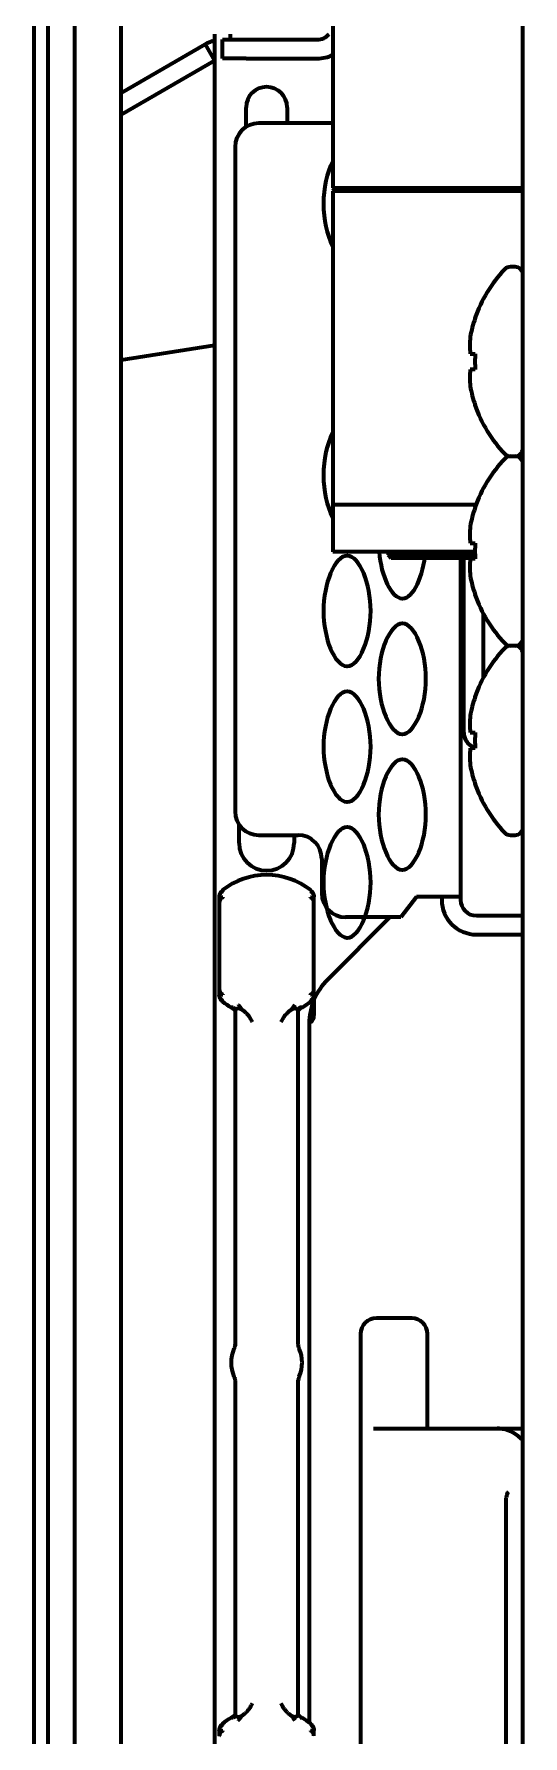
# Model space of a CAD drawing. Header units: inches. Extents: x 904 to 7172, y 213 to 5528.
# Drawn here: x 5380 to 5411, y 2195.6 to 2303.5 of the extents above; entities that cross this region are included whole.
import ezdxf

# ---------------------------------------------------------------- set-up
doc = ezdxf.new("R2010")
doc.units = ezdxf.units.IN

msp = doc.modelspace()

# ---------------------------------------------------------------- linework, layer by layer
at = {"linetype": 'Continuous', "lineweight": 70}
for p, q in [((5380.04, 3702.12), (5380.04, 2036.92)), ((5411.04, 2062.72), (5411.04, 3700.72)), ((5380.93, 3593.07), (5380.93, 2187.57)), ((5382.61, 3593.07), (5382.61, 2187.57)), ((5385.57, 2187.57), (5385.57, 3593.07)), ((5398.99, 2357.52), (5398.99, 2293.72)), ((5391.49, 2303.47), (5391.49, 2133.12)), ((5392.49, 2303.47), (5392.49, 2303.12)), ((5385.57, 2299.75), (5390.89, 2302.83)), ((5390.89, 2302.83), (5391.49, 2301.79)), ((5391.99, 2303.12), (5393.49, 2303.12)), ((5391.99, 2301.92), (5391.99, 2303.12)), ((5393.49, 2303.12), (5397.99, 2303.12)), ((5385.57, 2298.37), (5391.49, 2301.79)), ((5393.49, 2301.92), (5391.99, 2301.92)), ((5393.49, 2301.92), (5397.99, 2301.92)), ((5393.49, 2297.59), (5393.49, 2298.82)), ((5396.09, 2298.82), (5396.09, 2297.82)), ((5398.99, 2297.82), (5394.29, 2297.82)), ((5392.79, 2296.32), (5392.79, 2254.22)), ((5398.99, 2293.72), (5399.09, 2293.62)), ((5398.99, 2293.72), (5406.49, 2293.72)), ((5399.09, 2293.62), (5398.99, 2293.52)), ((5406.49, 2293.52), (5398.99, 2293.52)), ((5398.99, 2293.52), (5398.99, 2273.67)), ((5406.49, 2293.72), (5411.04, 2293.72)), ((5411.04, 2293.52), (5406.49, 2293.52)), ((5410.54, 2288.72), (5410.25, 2288.72)), ((5408.02, 2285.47), (5408, 2285.47)), ((5391.49, 2283.74), (5385.57, 2282.8)), ((5407.7, 2283.22), (5408.02, 2283.22)), ((5408.02, 2282.22), (5407.7, 2282.22)), ((5408, 2279.97), (5408.02, 2279.97)), ((5410.25, 2276.72), (5410.54, 2276.72)), ((5398.99, 2273.67), (5406.49, 2273.67)), ((5398.99, 2273.67), (5398.99, 2270.67)), ((5406.49, 2273.67), (5408.08, 2273.67)), ((5408.02, 2273.47), (5408, 2273.47)), ((5407.7, 2271.22), (5408.02, 2271.22)), ((5406.49, 2270.67), (5398.99, 2270.67)), ((5402.49, 2270.67), (5402.49, 2270.47)), ((5402.49, 2270.47), (5402.69, 2270.27)), ((5406.49, 2270.47), (5402.49, 2270.47)), ((5406.49, 2270.27), (5402.69, 2270.27)), ((5408, 2270.67), (5406.49, 2270.67)), ((5408.01, 2270.47), (5406.49, 2270.47)), ((5408.02, 2270.27), (5406.49, 2270.27)), ((5407.09, 2270.27), (5407.09, 2248.82)), ((5407.29, 2259.22), (5407.29, 2270.27)), ((5408.02, 2270.22), (5407.7, 2270.22)), ((5408, 2267.97), (5408.02, 2267.97)), ((5408.54, 2262.71), (5408.54, 2266.73)), ((5410.54, 2264.72), (5410.25, 2264.72)), ((5408.02, 2261.47), (5408, 2261.47)), ((5407.7, 2259.22), (5408.02, 2259.22)), ((5408.02, 2258.22), (5407.7, 2258.22)), ((5408, 2255.97), (5408.02, 2255.97)), ((5393.04, 2252.22), (5393.04, 2253.39)), ((5394.29, 2252.72), (5396.79, 2252.72)), ((5396.54, 2252.72), (5396.54, 2252.22)), ((5410.25, 2252.72), (5410.54, 2252.72)), ((5398.29, 2251.22), (5398.29, 2249.02)), ((5392, 2249.22), (5392.04, 2249.17)), ((5397.55, 2249.17), (5397.59, 2249.22)), ((5391.79, 2248.45), (5391.79, 2242.95)), ((5397.79, 2242.95), (5397.79, 2248.45)), ((5404.29, 2248.82), (5403.29, 2247.52)), ((5404.89, 2248.82), (5404.29, 2248.82)), ((5407.09, 2248.82), (5404.89, 2248.82)), ((5405.89, 2248.82), (5405.89, 2248.62)), ((5407.09, 2248.82), (5407.09, 2248.62)), ((5402.61, 2247.52), (5398.67, 2243.58)), ((5403.29, 2247.52), (5399.79, 2247.52)), ((5408.09, 2247.62), (5411.04, 2247.62)), ((5408.09, 2246.42), (5411.04, 2246.42)), ((5392.04, 2242.23), (5392, 2242.17)), ((5397.59, 2242.17), (5397.55, 2242.23)), ((5397.79, 2242.27), (5397.79, 2241.29)), ((5392.79, 2241.62), (5392.79, 2220.37)), ((5396.79, 2220.55), (5396.79, 2241.62)), ((5397.59, 2240.87), (5397.49, 2240.8)), ((5397.49, 2240.75), (5397.49, 2196.5)), ((5402.18, 2222.12), (5401.75, 2222.12)), ((5403.99, 2222.12), (5402.18, 2222.12)), ((5396.87, 2220.17), (5396.87, 2220.17)), ((5400.75, 2221.12), (5400.75, 2122.22)), ((5404.99, 2215.12), (5404.99, 2221.12)), ((5392.72, 2218.42), (5392.72, 2218.43)), ((5392.79, 2218.05), (5392.79, 2196.98)), ((5396.79, 2196.98), (5396.79, 2218.22)), ((5401.57, 2215.12), (5402.72, 2215.12)), ((5402.72, 2215.12), (5409.41, 2215.12)), ((5409.41, 2215.12), (5411.04, 2215.12)), ((5409.97, 2192.62), (5409.97, 2210.55)), ((5392, 2196.42), (5392.04, 2196.37)), ((5392.68, 2196.79), (5392.54, 2196.79)), ((5397.04, 2196.79), (5396.91, 2196.79)), ((5396.95, 2196.86), (5396.96, 2196.84)), ((5397.04, 2196.79), (5397.04, 2196.79)), ((5397.55, 2196.37), (5397.59, 2196.42)), ((5397.79, 2196.09), (5397.79, 2196))]:
    msp.add_line(p, q, dxfattribs=at)
for centre, radius, start, end in [((5397.99, 2304.12), 1, 270, 319.455), ((5397.99, 2304.12), 2.2, 270, 297.0366), ((5394.79, 2298.82), 1.3, 0, 180), ((5394.29, 2296.32), 1.5, 90, 180), ((5415.99, 2282.72), 8.45, 136.2253, 161.0075), ((5410.25, 2288.22), 0.5, 90, 136.2253), ((5410.54, 2288.22), 0.5, 0, 90), ((5415.99, 2282.72), 8.44, 160.9729, 169.3378), ((5415.99, 2282.72), 7.99, 176.4122, 183.5878), ((5415.99, 2282.72), 8.44, 190.6622, 199.0271), ((5415.99, 2282.72), 8.45, 198.9925, 223.7747), ((5415.99, 2270.72), 8.45, 136.2253, 161.0075), ((5410.25, 2277.22), 0.5, 223.7747, 270), ((5410.25, 2276.22), 0.5, 90, 136.2253), ((5410.54, 2277.22), 0.5, 270, 0), ((5410.54, 2276.22), 0.5, 0, 90), ((5415.99, 2270.72), 8.44, 160.9729, 169.3378), ((5415.99, 2270.72), 7.99, 176.4122, 183.5878), ((5415.99, 2270.72), 8.44, 190.6622, 199.0271), ((5415.99, 2270.72), 8.45, 198.9925, 223.7747), ((5415.99, 2258.72), 8.45, 136.2253, 161.0075), ((5410.25, 2265.22), 0.5, 223.7747, 270), ((5410.25, 2264.22), 0.5, 90, 136.2253), ((5410.54, 2265.22), 0.5, 270, 0), ((5410.54, 2264.22), 0.5, 0, 90), ((5415.99, 2258.72), 8.44, 160.9729, 169.3378), ((5408.29, 2259.22), 1, 180, 234.3147), ((5415.99, 2258.72), 7.99, 176.4122, 183.5878), ((5406.54, 2256.79), 2, 45.918, 54.3147), ((5415.99, 2258.72), 8.44, 190.6622, 199.0271), ((5415.99, 2258.72), 8.45, 198.9925, 223.7747), ((5394.29, 2254.22), 1.5, 180, 270), ((5396.79, 2251.22), 1.5, 0, 90), ((5410.25, 2253.22), 0.5, 223.7747, 270), ((5410.54, 2253.22), 0.5, 270, 0), ((5394.79, 2252.22), 1.75, 180, 0), ((5394.79, 2245.7), 4.5, 51.5767, 128.4324), ((5399.79, 2249.02), 1.5, 180, 270), ((5408.09, 2248.62), 2.2, 180, 270), ((5408.09, 2248.62), 1, 180, 270), ((5401.49, 2240.75), 4, 135, 180), ((5394.79, 2245.7), 4.5, 231.5776, 240.0016), ((5394.79, 2245.7), 4.5, 299.9984, 308.4327), ((5397.26, 2241.29), 0.53, 308.4745, 0), ((5401.75, 2221.12), 1, 90, 180), ((5403.99, 2221.12), 1, 0, 90), ((5394.79, 2219.3), 2.25, 157.2326, 202.7674), ((5394.79, 2219.3), 2.25, 337.2326, 22.7674), ((5394.79, 2192.9), 4.5, 119.9984, 128.4325), ((5394.79, 2192.9), 4.5, 51.5776, 60.0016)]:
    msp.add_arc(centre, radius, start, end, dxfattribs=at)
for centre, major_axis, ratio, start_param, end_param in [((5415.99, 2283.75), (-8.32, 0), 0.707107, 6.192956, 6.373415), ((5415.99, 2281.69), (8.32, 0), 0.707107, 3.051363, 3.231822), ((5415.99, 2271.75), (-8.32, 0), 0.707107, 6.192956, 6.373415), ((5415.99, 2269.69), (8.32, 0), 0.707107, 3.051363, 3.231822), ((5415.99, 2259.75), (-8.32, 0), 0.707107, 6.192956, 6.373415), ((5415.99, 2257.69), (8.32, 0), 0.707107, 3.051363, 3.231822), ((5392.31, 2248.83), (-0.312, 0.391), 0.210529, 6.282796, 6.783545), ((5397.78, 2240.51), (1.34, 0.63), 0.999709, 1.65492, 1.870024), ((5397.28, 2242.56), (0.312, -0.391), 0.212305, 6.28287, 6.78362), ((5409.43, 2210.12), (0, 5), 0.615661, 5.73191, 6.175284), ((5392.31, 2196.03), (-0.312, 0.391), 0.212309, 6.282867, 6.783617)]:
    msp.add_ellipse(centre, major_axis=major_axis, ratio=ratio, start_param=start_param, end_param=end_param, dxfattribs=at)
for points, knots in [([(5390.89, 2302.83), (5390.93, 2302.85), (5390.99, 2302.88), (5391.1, 2302.93), (5391.21, 2302.98), (5391.31, 2303.02), (5391.41, 2303.04), (5391.47, 2303.06), (5391.49, 2303.06)], [0, 0, 0, 0, 0.177911, 0.355822, 0.533734, 0.711645, 0.889556, 1, 1, 1, 1]), ([(5398.97, 2295.38), (5398.62, 2294.71), (5398.16, 2292.72), (5398.62, 2290.74), (5398.97, 2290.06)], [0, 0, 0, 0, 0.500599, 1, 1, 1, 1]), ([(5398.97, 2278.18), (5398.62, 2277.51), (5398.16, 2275.52), (5398.62, 2273.54), (5398.97, 2272.86)], [0, 0, 0, 0, 0.500599, 1, 1, 1, 1]), ([(5399.91, 2270.42), (5399.9, 2270.42), (5399.9, 2270.42), (5399.11, 2270.42), (5397.68, 2266.93), (5399.1, 2263.45), (5399.88, 2263.42)], [0, 0, 0, 0, 0.003346, 0.003346, 0.503348, 1, 1, 1, 1]), ([(5399.88, 2263.42), (5399.88, 2263.42), (5399.89, 2263.42), (5400.68, 2263.42), (5402.1, 2266.91), (5400.69, 2270.4), (5399.91, 2270.42)], [0, 0, 0, 0, 0.003346, 0.003346, 0.503348, 1, 1, 1, 1]), ([(5403.38, 2267.72), (5403.38, 2267.72), (5403.39, 2267.72), (5404.1, 2267.72), (5404.74, 2269.12), (5404.87, 2270.67)], [0, 0, 0, 0, 0.007433, 0.007433, 1, 1, 1, 1]), ([(5403.41, 2266.12), (5403.4, 2266.12), (5403.4, 2266.12), (5402.61, 2266.12), (5401.18, 2262.63), (5402.6, 2259.15), (5403.38, 2259.12)], [0, 0, 0, 0, 0.003346, 0.003346, 0.503348, 1, 1, 1, 1]), ([(5403.38, 2259.12), (5403.38, 2259.12), (5403.39, 2259.12), (5404.18, 2259.12), (5405.6, 2262.61), (5404.19, 2266.1), (5403.41, 2266.12)], [0, 0, 0, 0, 0.003346, 0.003346, 0.503348, 1, 1, 1, 1]), ([(5399.91, 2261.82), (5399.9, 2261.82), (5399.9, 2261.82), (5399.11, 2261.82), (5397.68, 2258.33), (5399.1, 2254.85), (5399.88, 2254.82)], [0, 0, 0, 0, 0.003346, 0.003346, 0.503348, 1, 1, 1, 1]), ([(5399.88, 2254.82), (5399.88, 2254.82), (5399.89, 2254.82), (5400.68, 2254.82), (5402.1, 2258.31), (5400.69, 2261.8), (5399.91, 2261.82)], [0, 0, 0, 0, 0.003346, 0.003346, 0.503348, 1, 1, 1, 1]), ([(5403.41, 2257.52), (5403.4, 2257.52), (5403.4, 2257.52), (5402.61, 2257.52), (5401.18, 2254.03), (5402.6, 2250.55), (5403.38, 2250.52)], [0, 0, 0, 0, 0.003346, 0.003346, 0.503348, 1, 1, 1, 1]), ([(5403.38, 2250.52), (5403.38, 2250.52), (5403.39, 2250.52), (5404.18, 2250.52), (5405.6, 2254.01), (5404.19, 2257.5), (5403.41, 2257.52)], [0, 0, 0, 0, 0.003346, 0.003346, 0.503348, 1, 1, 1, 1]), ([(5399.91, 2253.22), (5399.9, 2253.22), (5399.9, 2253.22), (5399.11, 2253.22), (5397.68, 2249.73), (5399.1, 2246.25), (5399.88, 2246.22)], [0, 0, 0, 0, 0.003346, 0.003346, 0.503348, 1, 1, 1, 1]), ([(5399.88, 2246.22), (5399.88, 2246.22), (5399.89, 2246.22), (5400.68, 2246.22), (5402.1, 2249.71), (5400.69, 2253.2), (5399.91, 2253.22)], [0, 0, 0, 0, 0.003346, 0.003346, 0.503348, 1, 1, 1, 1]), ([(5392, 2249.22), (5391.99, 2249.22), (5391.99, 2249.21), (5391.98, 2249.21), (5391.97, 2249.2), (5391.96, 2249.19), (5391.95, 2249.18), (5391.94, 2249.17), (5391.93, 2249.16), (5391.92, 2249.15), (5391.91, 2249.14), (5391.91, 2249.13), (5391.9, 2249.12), (5391.89, 2249.11), (5391.88, 2249.1), (5391.87, 2249.09), (5391.87, 2249.07), (5391.86, 2249.06), (5391.85, 2249.05), (5391.85, 2249.04), (5391.84, 2249.03), (5391.84, 2249.02), (5391.84, 2249.01), (5391.83, 2249), (5391.83, 2248.99), (5391.82, 2248.97), (5391.82, 2248.96), (5391.81, 2248.95), (5391.81, 2248.93), (5391.8, 2248.91), (5391.8, 2248.89), (5391.8, 2248.87), (5391.8, 2248.85), (5391.79, 2248.83), (5391.79, 2248.81), (5391.79, 2248.8)], [0, 0, 0, 0, 0.025171, 0.050666, 0.076486, 0.102633, 0.129109, 0.155914, 0.18305, 0.210518, 0.238318, 0.266453, 0.294923, 0.323728, 0.352869, 0.382347, 0.412161, 0.442313, 0.472802, 0.503628, 0.520185, 0.539093, 0.560356, 0.583976, 0.609957, 0.638303, 0.669015, 0.702096, 0.737547, 0.77537, 0.815564, 0.858128, 0.903059, 0.950352, 1, 1, 1, 1]), ([(5397.79, 2248.8), (5397.79, 2248.81), (5397.79, 2248.82), (5397.79, 2248.83), (5397.79, 2248.84), (5397.79, 2248.85), (5397.79, 2248.86), (5397.79, 2248.87), (5397.79, 2248.88), (5397.79, 2248.89), (5397.79, 2248.89), (5397.78, 2248.9), (5397.78, 2248.91), (5397.78, 2248.92), (5397.78, 2248.93), (5397.78, 2248.94), (5397.78, 2248.94), (5397.77, 2248.95), (5397.77, 2248.96), (5397.77, 2248.96), (5397.77, 2248.97), (5397.77, 2248.98), (5397.76, 2248.98), (5397.76, 2248.99), (5397.76, 2248.99), (5397.76, 2249), (5397.76, 2249), (5397.75, 2249.01), (5397.75, 2249.01), (5397.75, 2249.02), (5397.75, 2249.02), (5397.75, 2249.02), (5397.74, 2249.03), (5397.74, 2249.03), (5397.74, 2249.04), (5397.73, 2249.06), (5397.72, 2249.08), (5397.7, 2249.1), (5397.69, 2249.12), (5397.67, 2249.14), (5397.66, 2249.16), (5397.64, 2249.18), (5397.63, 2249.19), (5397.61, 2249.21), (5397.6, 2249.22), (5397.59, 2249.22)], [0, 0, 0, 0, 0.022869, 0.045252, 0.067147, 0.088554, 0.109471, 0.1299, 0.149838, 0.169286, 0.188244, 0.206711, 0.224687, 0.242172, 0.259166, 0.275669, 0.291681, 0.307203, 0.322233, 0.336773, 0.350822, 0.364382, 0.377451, 0.39003, 0.40212, 0.413721, 0.424833, 0.435457, 0.445592, 0.455239, 0.464399, 0.473071, 0.481256, 0.488955, 0.496167, 0.551431, 0.605603, 0.658683, 0.710673, 0.761578, 0.8114, 0.860146, 0.907823, 0.954438, 1, 1, 1, 1]), ([(5391.79, 2248.8), (5391.79, 2248.81), (5391.79, 2248.81), (5391.79, 2248.82), (5391.8, 2248.83), (5391.8, 2248.84), (5391.8, 2248.85), (5391.8, 2248.86), (5391.8, 2248.87), (5391.8, 2248.88), (5391.8, 2248.88), (5391.81, 2248.89), (5391.81, 2248.9), (5391.81, 2248.91), (5391.81, 2248.91), (5391.81, 2248.92), (5391.82, 2248.93), (5391.82, 2248.94), (5391.82, 2248.94), (5391.82, 2248.95), (5391.83, 2248.95), (5391.83, 2248.96), (5391.83, 2248.97), (5391.84, 2248.97), (5391.84, 2248.98), (5391.84, 2248.98), (5391.84, 2248.99), (5391.85, 2249), (5391.86, 2249.01), (5391.87, 2249.03), (5391.88, 2249.04), (5391.9, 2249.06), (5391.91, 2249.08), (5391.93, 2249.09), (5391.94, 2249.1), (5391.96, 2249.12), (5391.98, 2249.13), (5391.99, 2249.14), (5391.99, 2249.14)], [0, 0, 0, 0, 0.024974, 0.049481, 0.073519, 0.097088, 0.120187, 0.142817, 0.164975, 0.186663, 0.20788, 0.228626, 0.248901, 0.268705, 0.288038, 0.3069, 0.325291, 0.343212, 0.360664, 0.377645, 0.394158, 0.410202, 0.425778, 0.440886, 0.455527, 0.469702, 0.48341, 0.496654, 0.550925, 0.604309, 0.656807, 0.708425, 0.759166, 0.809038, 0.858048, 0.906205, 0.953519, 1, 1, 1, 1]), ([(5392.02, 2248.78), (5392.01, 2248.78), (5392.01, 2248.77), (5392, 2248.77), (5391.99, 2248.76), (5391.98, 2248.76), (5391.97, 2248.75), (5391.96, 2248.74), (5391.95, 2248.74), (5391.94, 2248.73), (5391.94, 2248.72), (5391.93, 2248.72), (5391.92, 2248.71), (5391.91, 2248.7), (5391.9, 2248.69), (5391.9, 2248.69), (5391.89, 2248.68), (5391.88, 2248.67), (5391.87, 2248.66), (5391.87, 2248.65), (5391.86, 2248.64), (5391.85, 2248.63), (5391.85, 2248.62), (5391.84, 2248.62), (5391.84, 2248.6), (5391.83, 2248.59), (5391.82, 2248.58), (5391.82, 2248.57), (5391.81, 2248.56), (5391.81, 2248.54), (5391.8, 2248.53), (5391.8, 2248.51), (5391.8, 2248.5), (5391.8, 2248.48), (5391.79, 2248.46), (5391.79, 2248.45), (5391.79, 2248.45)], [0, 0, 0, 0, 0.023052, 0.046304, 0.069759, 0.093421, 0.117291, 0.141374, 0.165672, 0.190187, 0.214921, 0.239878, 0.265057, 0.290463, 0.316096, 0.341958, 0.368051, 0.394375, 0.420932, 0.447722, 0.474747, 0.502006, 0.527591, 0.554693, 0.58332, 0.613477, 0.645171, 0.678407, 0.713189, 0.74952, 0.787401, 0.826832, 0.867812, 0.910338, 0.954403, 1, 1, 1, 1]), ([(5397.79, 2248.45), (5397.79, 2248.45), (5397.79, 2248.46), (5397.79, 2248.46), (5397.79, 2248.47), (5397.79, 2248.48), (5397.79, 2248.49), (5397.79, 2248.5), (5397.79, 2248.5), (5397.79, 2248.51), (5397.79, 2248.52), (5397.78, 2248.53), (5397.78, 2248.53), (5397.78, 2248.54), (5397.78, 2248.55), (5397.78, 2248.55), (5397.77, 2248.56), (5397.77, 2248.57), (5397.77, 2248.57), (5397.77, 2248.58), (5397.76, 2248.58), (5397.76, 2248.59), (5397.76, 2248.6), (5397.75, 2248.6), (5397.75, 2248.61), (5397.75, 2248.61), (5397.75, 2248.62), (5397.74, 2248.62), (5397.74, 2248.62), (5397.74, 2248.63), (5397.73, 2248.64), (5397.72, 2248.65), (5397.71, 2248.67), (5397.7, 2248.68), (5397.68, 2248.7), (5397.67, 2248.71), (5397.65, 2248.72), (5397.64, 2248.74), (5397.62, 2248.75), (5397.6, 2248.76), (5397.59, 2248.77), (5397.58, 2248.78), (5397.57, 2248.78)], [0, 0, 0, 0, 0.022145, 0.043935, 0.06537, 0.086447, 0.107168, 0.127529, 0.147532, 0.167176, 0.186459, 0.205383, 0.223947, 0.24215, 0.259994, 0.277477, 0.2946, 0.311363, 0.327768, 0.343813, 0.3595, 0.374829, 0.3898, 0.404415, 0.418673, 0.432576, 0.446124, 0.459319, 0.47216, 0.484648, 0.496786, 0.546298, 0.595032, 0.642994, 0.690188, 0.736624, 0.782312, 0.827264, 0.871492, 0.915013, 0.957843, 1, 1, 1, 1]), ([(5397.59, 2249.14), (5397.6, 2249.14), (5397.6, 2249.14), (5397.61, 2249.13), (5397.62, 2249.12), (5397.63, 2249.12), (5397.64, 2249.11), (5397.65, 2249.1), (5397.65, 2249.09), (5397.66, 2249.09), (5397.67, 2249.08), (5397.68, 2249.07), (5397.69, 2249.06), (5397.69, 2249.06), (5397.7, 2249.05), (5397.71, 2249.04), (5397.72, 2249.03), (5397.72, 2249.02), (5397.73, 2249.01), (5397.74, 2249), (5397.74, 2248.99), (5397.75, 2248.98), (5397.75, 2248.97), (5397.76, 2248.96), (5397.76, 2248.95), (5397.77, 2248.94), (5397.77, 2248.92), (5397.78, 2248.91), (5397.78, 2248.89), (5397.79, 2248.88), (5397.79, 2248.86), (5397.79, 2248.84), (5397.79, 2248.82), (5397.79, 2248.81), (5397.79, 2248.8)], [0, 0, 0, 0, 0.024355, 0.04894, 0.073756, 0.098805, 0.124087, 0.149606, 0.175361, 0.201354, 0.227587, 0.254061, 0.280776, 0.307733, 0.334934, 0.362379, 0.390069, 0.418004, 0.446185, 0.474612, 0.503286, 0.530249, 0.559075, 0.589768, 0.622333, 0.656773, 0.693092, 0.731292, 0.771374, 0.813339, 0.857187, 0.902916, 0.950522, 1, 1, 1, 1]), ([(5391.79, 2242.95), (5391.79, 2242.94), (5391.79, 2242.94), (5391.79, 2242.93), (5391.79, 2242.92), (5391.8, 2242.91), (5391.8, 2242.9), (5391.8, 2242.9), (5391.8, 2242.89), (5391.8, 2242.88), (5391.8, 2242.87), (5391.8, 2242.87), (5391.81, 2242.86), (5391.81, 2242.85), (5391.81, 2242.85), (5391.81, 2242.84), (5391.81, 2242.83), (5391.82, 2242.83), (5391.82, 2242.82), (5391.82, 2242.81), (5391.82, 2242.81), (5391.83, 2242.8), (5391.83, 2242.8), (5391.83, 2242.79), (5391.84, 2242.79), (5391.84, 2242.78), (5391.84, 2242.78), (5391.84, 2242.77), (5391.85, 2242.77), (5391.85, 2242.76), (5391.86, 2242.76), (5391.86, 2242.74), (5391.88, 2242.73), (5391.89, 2242.71), (5391.91, 2242.7), (5391.92, 2242.68), (5391.94, 2242.67), (5391.95, 2242.66), (5391.97, 2242.65), (5391.98, 2242.63), (5392, 2242.62), (5392.01, 2242.62), (5392.02, 2242.61)], [0, 0, 0, 0, 0.022174, 0.043992, 0.065454, 0.086559, 0.107306, 0.127694, 0.147722, 0.167391, 0.186699, 0.205647, 0.224234, 0.24246, 0.260326, 0.277831, 0.294976, 0.31176, 0.328185, 0.34425, 0.359956, 0.375304, 0.390294, 0.404926, 0.419202, 0.433122, 0.446686, 0.459896, 0.472753, 0.485256, 0.497408, 0.546852, 0.59552, 0.643418, 0.690552, 0.736929, 0.782561, 0.827458, 0.871635, 0.915106, 0.957888, 1, 1, 1, 1]), ([(5397.57, 2242.61), (5397.57, 2242.62), (5397.58, 2242.62), (5397.59, 2242.62), (5397.6, 2242.63), (5397.61, 2242.64), (5397.62, 2242.64), (5397.63, 2242.65), (5397.63, 2242.66), (5397.64, 2242.66), (5397.65, 2242.67), (5397.66, 2242.68), (5397.67, 2242.68), (5397.68, 2242.69), (5397.68, 2242.7), (5397.69, 2242.71), (5397.7, 2242.72), (5397.71, 2242.72), (5397.71, 2242.73), (5397.72, 2242.74), (5397.73, 2242.75), (5397.73, 2242.76), (5397.74, 2242.77), (5397.75, 2242.78), (5397.75, 2242.79), (5397.76, 2242.8), (5397.76, 2242.81), (5397.77, 2242.82), (5397.77, 2242.84), (5397.78, 2242.85), (5397.78, 2242.86), (5397.79, 2242.88), (5397.79, 2242.9), (5397.79, 2242.91), (5397.79, 2242.93), (5397.79, 2242.94), (5397.79, 2242.95)], [0, 0, 0, 0, 0.023097, 0.046394, 0.069896, 0.093606, 0.117525, 0.141657, 0.166005, 0.190571, 0.215358, 0.240367, 0.265601, 0.291061, 0.31675, 0.342669, 0.36882, 0.395202, 0.421819, 0.44867, 0.475756, 0.503078, 0.528611, 0.555658, 0.584225, 0.614319, 0.645946, 0.679112, 0.713819, 0.750071, 0.78787, 0.827215, 0.868105, 0.910537, 0.954504, 1, 1, 1, 1]), ([(5391.99, 2242.25), (5391.99, 2242.25), (5391.98, 2242.26), (5391.98, 2242.26), (5391.97, 2242.27), (5391.96, 2242.28), (5391.95, 2242.28), (5391.94, 2242.29), (5391.93, 2242.3), (5391.92, 2242.31), (5391.92, 2242.31), (5391.91, 2242.32), (5391.9, 2242.33), (5391.89, 2242.34), (5391.89, 2242.35), (5391.88, 2242.36), (5391.87, 2242.36), (5391.86, 2242.37), (5391.86, 2242.38), (5391.85, 2242.39), (5391.85, 2242.4), (5391.84, 2242.41), (5391.83, 2242.42), (5391.83, 2242.43), (5391.82, 2242.45), (5391.82, 2242.46), (5391.81, 2242.47), (5391.81, 2242.49), (5391.8, 2242.5), (5391.8, 2242.52), (5391.8, 2242.53), (5391.8, 2242.55), (5391.79, 2242.57), (5391.79, 2242.58), (5391.79, 2242.59)], [0, 0, 0, 0, 0.024357, 0.048944, 0.073762, 0.098813, 0.124098, 0.149619, 0.175376, 0.201373, 0.227608, 0.254085, 0.280803, 0.307763, 0.334968, 0.362416, 0.39011, 0.418048, 0.446233, 0.474664, 0.503342, 0.530297, 0.559114, 0.5898, 0.622358, 0.656793, 0.693106, 0.731302, 0.77138, 0.813343, 0.857189, 0.902916, 0.950521, 1, 1, 1, 1]), ([(5391.79, 2242.59), (5391.79, 2242.59), (5391.79, 2242.58), (5391.79, 2242.57), (5391.79, 2242.56), (5391.8, 2242.55), (5391.8, 2242.54), (5391.8, 2242.53), (5391.8, 2242.52), (5391.8, 2242.51), (5391.8, 2242.5), (5391.8, 2242.49), (5391.8, 2242.48), (5391.81, 2242.47), (5391.81, 2242.47), (5391.81, 2242.46), (5391.81, 2242.45), (5391.81, 2242.44), (5391.82, 2242.44), (5391.82, 2242.43), (5391.82, 2242.42), (5391.82, 2242.42), (5391.82, 2242.41), (5391.83, 2242.41), (5391.83, 2242.4), (5391.83, 2242.4), (5391.83, 2242.39), (5391.83, 2242.39), (5391.84, 2242.38), (5391.84, 2242.38), (5391.84, 2242.37), (5391.84, 2242.37), (5391.84, 2242.37), (5391.84, 2242.36), (5391.85, 2242.35), (5391.86, 2242.34), (5391.87, 2242.31), (5391.88, 2242.29), (5391.9, 2242.27), (5391.91, 2242.25), (5391.93, 2242.23), (5391.95, 2242.22), (5391.96, 2242.2), (5391.98, 2242.19), (5391.99, 2242.18), (5392, 2242.17)], [0, 0, 0, 0, 0.022864, 0.045242, 0.067133, 0.088535, 0.109449, 0.129874, 0.149809, 0.169254, 0.188209, 0.206674, 0.224648, 0.242132, 0.259125, 0.275627, 0.291638, 0.307159, 0.322189, 0.336729, 0.350779, 0.364339, 0.37741, 0.389991, 0.402083, 0.413686, 0.4248, 0.435426, 0.445564, 0.455215, 0.464378, 0.473054, 0.481244, 0.488947, 0.496164, 0.551428, 0.605599, 0.65868, 0.71067, 0.761575, 0.811398, 0.860144, 0.907821, 0.954437, 1, 1, 1, 1]), ([(5392.54, 2241.8), (5392.54, 2241.8), (5392.54, 2241.8), (5392.55, 2241.8), (5392.55, 2241.8)], [0, 0, 0, 0, 0.799483, 1, 1, 1, 1]), ([(5392.68, 2241.8), (5392.67, 2241.8), (5392.65, 2241.8), (5392.62, 2241.8), (5392.6, 2241.8), (5392.58, 2241.8), (5392.57, 2241.8), (5392.56, 2241.8), (5392.55, 2241.8), (5392.55, 2241.8), (5392.54, 2241.8), (5392.54, 2241.8)], [0, 0, 0, 0, 0.111111, 0.222222, 0.333333, 0.444444, 0.555555, 0.666666, 0.777777, 0.888888, 1, 1, 1, 1]), ([(5392.84, 2241.67), (5392.83, 2241.66), (5392.82, 2241.65), (5392.81, 2241.64), (5392.8, 2241.63), (5392.8, 2241.62), (5392.8, 2241.62), (5392.79, 2241.62), (5392.79, 2241.62)], [0, 0, 0, 0, 0.166664, 0.333327, 0.499991, 0.666654, 0.833318, 1, 1, 1, 1]), ([(5393.22, 2241.67), (5393.18, 2241.69), (5393.14, 2241.71), (5393.09, 2241.72), (5393.08, 2241.72), (5393.06, 2241.73), (5393.05, 2241.73), (5393.02, 2241.73), (5393.01, 2241.73), (5392.98, 2241.73), (5392.97, 2241.73), (5392.96, 2241.73), (5392.95, 2241.73), (5392.93, 2241.72), (5392.91, 2241.72), (5392.89, 2241.71), (5392.89, 2241.71), (5392.88, 2241.7), (5392.86, 2241.69), (5392.85, 2241.68), (5392.84, 2241.67)], [0, 0, 0, 0, 0.25, 0.25, 0.3125, 0.3125, 0.375, 0.375, 0.5, 0.5, 0.5625, 0.5625, 0.625, 0.625, 0.75, 0.75, 0.8125, 0.8125, 0.875, 1, 1, 1, 1]), ([(5396.75, 2241.67), (5396.73, 2241.69), (5396.71, 2241.7), (5396.68, 2241.72), (5396.67, 2241.72), (5396.66, 2241.72), (5396.65, 2241.73), (5396.63, 2241.73), (5396.62, 2241.73), (5396.59, 2241.73), (5396.58, 2241.73), (5396.56, 2241.73), (5396.56, 2241.73), (5396.53, 2241.73), (5396.51, 2241.72), (5396.48, 2241.71), (5396.47, 2241.71), (5396.45, 2241.7), (5396.44, 2241.7), (5396.41, 2241.69), (5396.39, 2241.68), (5396.37, 2241.67)], [0, 0, 0, 0, 0.25, 0.25, 0.3125, 0.3125, 0.375, 0.375, 0.5, 0.5, 0.5625, 0.5625, 0.625, 0.625, 0.75, 0.75, 0.8125, 0.8125, 0.875, 0.875, 1, 1, 1, 1]), ([(5397.04, 2241.8), (5397.04, 2241.8), (5397.04, 2241.8), (5397.04, 2241.8), (5397.04, 2241.8), (5397.04, 2241.8), (5397.04, 2241.8), (5397.03, 2241.8), (5397.02, 2241.8), (5397, 2241.8), (5396.98, 2241.8), (5396.95, 2241.8), (5396.92, 2241.8), (5396.91, 2241.8), (5396.91, 2241.8), (5396.91, 2241.8)], [0, 0, 0, 0, 0.000001, 0.000001, 0.000001, 0.125, 0.25, 0.375, 0.5, 0.625, 0.749999, 0.874999, 0.999999, 0.999999, 1, 1, 1, 1]), ([(5397.79, 2242.59), (5397.79, 2242.59), (5397.79, 2242.58), (5397.79, 2242.57), (5397.79, 2242.56), (5397.79, 2242.55), (5397.79, 2242.54), (5397.79, 2242.53), (5397.79, 2242.53), (5397.79, 2242.52), (5397.78, 2242.51), (5397.78, 2242.5), (5397.78, 2242.49), (5397.78, 2242.49), (5397.78, 2242.48), (5397.77, 2242.47), (5397.77, 2242.47), (5397.77, 2242.46), (5397.77, 2242.45), (5397.76, 2242.45), (5397.76, 2242.44), (5397.76, 2242.43), (5397.76, 2242.43), (5397.75, 2242.42), (5397.75, 2242.42), (5397.75, 2242.41), (5397.74, 2242.41), (5397.74, 2242.4), (5397.73, 2242.38), (5397.72, 2242.37), (5397.7, 2242.35), (5397.69, 2242.33), (5397.68, 2242.32), (5397.66, 2242.3), (5397.64, 2242.29), (5397.63, 2242.28), (5397.61, 2242.26), (5397.6, 2242.26), (5397.59, 2242.25)], [0, 0, 0, 0, 0.024704, 0.048963, 0.072775, 0.09614, 0.119058, 0.141527, 0.163547, 0.185119, 0.206242, 0.226916, 0.247141, 0.266917, 0.286244, 0.305122, 0.323552, 0.341533, 0.359067, 0.376153, 0.392792, 0.408985, 0.424731, 0.440032, 0.454887, 0.469298, 0.483266, 0.496789, 0.550956, 0.604254, 0.656687, 0.708259, 0.758975, 0.808843, 0.857869, 0.906064, 0.953438, 1, 1, 1, 1]), ([(5397.59, 2242.17), (5397.6, 2242.18), (5397.6, 2242.18), (5397.61, 2242.19), (5397.62, 2242.2), (5397.63, 2242.2), (5397.64, 2242.21), (5397.65, 2242.22), (5397.66, 2242.23), (5397.66, 2242.24), (5397.67, 2242.25), (5397.68, 2242.26), (5397.69, 2242.27), (5397.7, 2242.28), (5397.71, 2242.3), (5397.71, 2242.31), (5397.72, 2242.32), (5397.73, 2242.33), (5397.73, 2242.35), (5397.74, 2242.36), (5397.74, 2242.37), (5397.75, 2242.37), (5397.75, 2242.38), (5397.76, 2242.39), (5397.76, 2242.4), (5397.76, 2242.42), (5397.77, 2242.43), (5397.77, 2242.45), (5397.78, 2242.46), (5397.78, 2242.48), (5397.79, 2242.5), (5397.79, 2242.52), (5397.79, 2242.54), (5397.79, 2242.56), (5397.79, 2242.58), (5397.79, 2242.59)], [0, 0, 0, 0, 0.025091, 0.050515, 0.076274, 0.10237, 0.128804, 0.155576, 0.182689, 0.210144, 0.237941, 0.266081, 0.294566, 0.323395, 0.352569, 0.38209, 0.411956, 0.442168, 0.472727, 0.503632, 0.518597, 0.53614, 0.556264, 0.578973, 0.60427, 0.632159, 0.662642, 0.695721, 0.7314, 0.769678, 0.810555, 0.85403, 0.9001, 0.948759, 1, 1, 1, 1]), ([(5397.59, 2240.95), (5397.6, 2240.95), (5397.6, 2240.96), (5397.61, 2240.96), (5397.62, 2240.97), (5397.63, 2240.98), (5397.64, 2240.98), (5397.65, 2240.99), (5397.65, 2241), (5397.66, 2241.01), (5397.67, 2241.01), (5397.68, 2241.02), (5397.69, 2241.03), (5397.69, 2241.04), (5397.7, 2241.05), (5397.71, 2241.06), (5397.72, 2241.06), (5397.72, 2241.07), (5397.73, 2241.08), (5397.74, 2241.09), (5397.74, 2241.1), (5397.75, 2241.11), (5397.75, 2241.12), (5397.76, 2241.13), (5397.76, 2241.15), (5397.77, 2241.16), (5397.77, 2241.17), (5397.78, 2241.19), (5397.78, 2241.2), (5397.79, 2241.22), (5397.79, 2241.23), (5397.79, 2241.25), (5397.79, 2241.27), (5397.79, 2241.28), (5397.79, 2241.29)], [0, 0, 0, 0, 0.024355, 0.04894, 0.073756, 0.098805, 0.124087, 0.149606, 0.175361, 0.201355, 0.227588, 0.254061, 0.280776, 0.307734, 0.334935, 0.36238, 0.39007, 0.418005, 0.446186, 0.474613, 0.503287, 0.530252, 0.559079, 0.589773, 0.622339, 0.65678, 0.693098, 0.731298, 0.77138, 0.813344, 0.857191, 0.902919, 0.950523, 1, 1, 1, 1]), ([(5392.79, 2220.55), (5392.79, 2220.52), (5392.79, 2220.44), (5392.77, 2220.33), (5392.75, 2220.24), (5392.73, 2220.19), (5392.72, 2220.17), (5392.72, 2220.17), (5392.72, 2220.16), (5392.72, 2220.16), (5392.72, 2220.16), (5392.72, 2220.16), (5392.72, 2220.16), (5392.72, 2220.17), (5392.72, 2220.17)], [0, 0, 0, 0, 0.192641, 0.46939, 0.660242, 0.766372, 0.796104, 0.80381, 0.809134, 0.815266, 0.825483, 0.848577, 0.923342, 1, 1, 1, 1]), ([(5396.87, 2220.17), (5396.87, 2220.17), (5396.86, 2220.2), (5396.81, 2220.33), (5396.79, 2220.45), (5396.8, 2220.55)], [0, 0, 0, 0, 0.009299, 0.261296, 1, 1, 1, 1]), ([(5392.72, 2218.42), (5392.72, 2218.42), (5392.73, 2218.39), (5392.77, 2218.28), (5392.8, 2218.16), (5392.79, 2218.06), (5392.79, 2218.05)], [0, 0, 0, 0, 0.009262, 0.246774, 0.884162, 1, 1, 1, 1]), ([(5396.8, 2218.05), (5396.8, 2218.08), (5396.8, 2218.15), (5396.82, 2218.26), (5396.84, 2218.35), (5396.86, 2218.4), (5396.87, 2218.42), (5396.87, 2218.43), (5396.87, 2218.43), (5396.87, 2218.43), (5396.87, 2218.43), (5396.87, 2218.43), (5396.87, 2218.43), (5396.87, 2218.43), (5396.87, 2218.43)], [0, 0, 0, 0, 0.19515, 0.471223, 0.661372, 0.766871, 0.796207, 0.803852, 0.809156, 0.815293, 0.825547, 0.848804, 0.924385, 1, 1, 1, 1]), ([(5409.97, 2210.55), (5409.98, 2210.63), (5409.99, 2210.77), (5410.03, 2210.95), (5410.09, 2211.08), (5410.12, 2211.12), (5410.12, 2211.12), (5410.12, 2211.12)], [0, 0, 0, 0, 0.239211, 0.484995, 0.690866, 0.916598, 1, 1, 1, 1]), ([(5392, 2196.42), (5391.99, 2196.42), (5391.99, 2196.41), (5391.98, 2196.41), (5391.97, 2196.4), (5391.96, 2196.39), (5391.95, 2196.38), (5391.94, 2196.37), (5391.93, 2196.36), (5391.92, 2196.35), (5391.91, 2196.34), (5391.91, 2196.33), (5391.9, 2196.32), (5391.89, 2196.31), (5391.88, 2196.3), (5391.87, 2196.29), (5391.87, 2196.27), (5391.86, 2196.26), (5391.85, 2196.25), (5391.85, 2196.24), (5391.84, 2196.23), (5391.84, 2196.22), (5391.84, 2196.21), (5391.83, 2196.2), (5391.83, 2196.19), (5391.82, 2196.18), (5391.82, 2196.16), (5391.81, 2196.15), (5391.81, 2196.13), (5391.81, 2196.11), (5391.8, 2196.09), (5391.8, 2196.07), (5391.8, 2196.05), (5391.79, 2196.03), (5391.79, 2196.01), (5391.79, 2196)], [0, 0, 0, 0, 0.02509, 0.050514, 0.076273, 0.102369, 0.128802, 0.155575, 0.182688, 0.210142, 0.237939, 0.266079, 0.294563, 0.323392, 0.352567, 0.382087, 0.411953, 0.442166, 0.472724, 0.503629, 0.518587, 0.536124, 0.556243, 0.578949, 0.604243, 0.63213, 0.662612, 0.695692, 0.731371, 0.769651, 0.810532, 0.854011, 0.900086, 0.948752, 1, 1, 1, 1]), ([(5392.79, 2196.98), (5392.79, 2196.97), (5392.8, 2196.97), (5392.81, 2196.96), (5392.82, 2196.95), (5392.83, 2196.94), (5392.83, 2196.93), (5392.84, 2196.92)], [0, 0, 0, 0, 0.5, 0.5, 0.75, 0.75, 1, 1, 1, 1]), ([(5392.84, 2196.92), (5392.85, 2196.91), (5392.87, 2196.89), (5392.91, 2196.88), (5392.91, 2196.87), (5392.93, 2196.87), (5392.93, 2196.87), (5392.96, 2196.86), (5392.97, 2196.86), (5393, 2196.86), (5393.01, 2196.86), (5393.02, 2196.86), (5393.03, 2196.86), (5393.06, 2196.87), (5393.08, 2196.87), (5393.11, 2196.88), (5393.12, 2196.88), (5393.14, 2196.89), (5393.15, 2196.89), (5393.18, 2196.91), (5393.2, 2196.92), (5393.22, 2196.93)], [0, 0, 0, 0, 0.25, 0.25, 0.3125, 0.3125, 0.375, 0.375, 0.5, 0.5, 0.5625, 0.5625, 0.625, 0.625, 0.75, 0.75, 0.8125, 0.8125, 0.875, 0.875, 1, 1, 1, 1]), ([(5396.37, 2196.93), (5396.41, 2196.9), (5396.45, 2196.89), (5396.5, 2196.87), (5396.51, 2196.87), (5396.53, 2196.87), (5396.54, 2196.87), (5396.56, 2196.86), (5396.58, 2196.86), (5396.61, 2196.86), (5396.62, 2196.86), (5396.63, 2196.86), (5396.64, 2196.87), (5396.66, 2196.87), (5396.67, 2196.87), (5396.69, 2196.88), (5396.7, 2196.88), (5396.71, 2196.89), (5396.73, 2196.9), (5396.74, 2196.91), (5396.75, 2196.92)], [0, 0, 0, 0, 0.25, 0.25, 0.3125, 0.3125, 0.375, 0.375, 0.5, 0.5, 0.5625, 0.5625, 0.625, 0.625, 0.75, 0.75, 0.8125, 0.8125, 0.875, 1, 1, 1, 1]), ([(5396.75, 2196.92), (5396.76, 2196.94), (5396.77, 2196.95), (5396.78, 2196.96), (5396.79, 2196.97), (5396.79, 2196.97), (5396.79, 2196.97), (5396.79, 2196.97), (5396.79, 2196.97), (5396.79, 2196.98), (5396.79, 2196.98)], [0, 0, 0, 0, 0.5, 0.5, 0.625, 0.625, 0.75, 0.75, 0.875, 1, 1, 1, 1]), ([(5396.79, 2196.97), (5396.8, 2196.97), (5396.81, 2196.96), (5396.83, 2196.94), (5396.84, 2196.93), (5396.87, 2196.91), (5396.89, 2196.89), (5396.95, 2196.85), (5397, 2196.82), (5397.04, 2196.79)], [0, 0, 0, 0, 0.125, 0.125, 0.25, 0.25, 0.5, 0.5, 1, 1, 1, 1]), ([(5397.79, 2196), (5397.79, 2196.01), (5397.79, 2196.02), (5397.79, 2196.03), (5397.79, 2196.04), (5397.79, 2196.05), (5397.79, 2196.06), (5397.79, 2196.07), (5397.79, 2196.08), (5397.79, 2196.09), (5397.79, 2196.09), (5397.78, 2196.1), (5397.78, 2196.11), (5397.78, 2196.12), (5397.78, 2196.13), (5397.78, 2196.14), (5397.78, 2196.14), (5397.77, 2196.15), (5397.77, 2196.16), (5397.77, 2196.16), (5397.77, 2196.17), (5397.77, 2196.18), (5397.76, 2196.18), (5397.76, 2196.19), (5397.76, 2196.19), (5397.76, 2196.2), (5397.76, 2196.2), (5397.75, 2196.21), (5397.75, 2196.21), (5397.75, 2196.22), (5397.75, 2196.22), (5397.75, 2196.22), (5397.74, 2196.23), (5397.74, 2196.23), (5397.74, 2196.24), (5397.73, 2196.26), (5397.72, 2196.28), (5397.7, 2196.3), (5397.69, 2196.32), (5397.67, 2196.34), (5397.66, 2196.36), (5397.64, 2196.38), (5397.63, 2196.39), (5397.61, 2196.41), (5397.6, 2196.42), (5397.59, 2196.42)], [0, 0, 0, 0, 0.022872, 0.045257, 0.067154, 0.088562, 0.109482, 0.129912, 0.149852, 0.169301, 0.18826, 0.206728, 0.224705, 0.242191, 0.259186, 0.275689, 0.291702, 0.307223, 0.322254, 0.336793, 0.350842, 0.364401, 0.37747, 0.390049, 0.402138, 0.413738, 0.424848, 0.43547, 0.445604, 0.45525, 0.464408, 0.473078, 0.481261, 0.488957, 0.496167, 0.551431, 0.605603, 0.658683, 0.710673, 0.761578, 0.8114, 0.860146, 0.907823, 0.954438, 1, 1, 1, 1]), ([(5391.79, 2196), (5391.79, 2196.01), (5391.79, 2196.01), (5391.79, 2196.02), (5391.8, 2196.03), (5391.8, 2196.04), (5391.8, 2196.05), (5391.8, 2196.06), (5391.8, 2196.07), (5391.8, 2196.08), (5391.8, 2196.08), (5391.8, 2196.09), (5391.81, 2196.1), (5391.81, 2196.11), (5391.81, 2196.11), (5391.81, 2196.12), (5391.82, 2196.13), (5391.82, 2196.13), (5391.82, 2196.14), (5391.82, 2196.15), (5391.83, 2196.15), (5391.83, 2196.16), (5391.83, 2196.16), (5391.83, 2196.17), (5391.84, 2196.18), (5391.84, 2196.18), (5391.84, 2196.19), (5391.85, 2196.2), (5391.86, 2196.21), (5391.87, 2196.23), (5391.88, 2196.24), (5391.9, 2196.26), (5391.91, 2196.28), (5391.93, 2196.29), (5391.94, 2196.3), (5391.96, 2196.32), (5391.98, 2196.33), (5391.99, 2196.34), (5391.99, 2196.34)], [0, 0, 0, 0, 0.024704, 0.048961, 0.072773, 0.096137, 0.119054, 0.141523, 0.163543, 0.185114, 0.206237, 0.226911, 0.247136, 0.266912, 0.286239, 0.305117, 0.323547, 0.341529, 0.359063, 0.37615, 0.39279, 0.408983, 0.42473, 0.440032, 0.454888, 0.4693, 0.483268, 0.496793, 0.550959, 0.604257, 0.65669, 0.708261, 0.758977, 0.808844, 0.85787, 0.906065, 0.953438, 1, 1, 1, 1]), ([(5392.02, 2195.98), (5392.01, 2195.98), (5392.01, 2195.97), (5392, 2195.97), (5391.99, 2195.96), (5391.98, 2195.96), (5391.97, 2195.95), (5391.96, 2195.94), (5391.95, 2195.94), (5391.94, 2195.93), (5391.94, 2195.92), (5391.93, 2195.92), (5391.92, 2195.91), (5391.91, 2195.9), (5391.9, 2195.89), (5391.9, 2195.89), (5391.89, 2195.88), (5391.88, 2195.87), (5391.87, 2195.86), (5391.87, 2195.85), (5391.86, 2195.84), (5391.85, 2195.83), (5391.85, 2195.82), (5391.84, 2195.82), (5391.84, 2195.8), (5391.83, 2195.79), (5391.82, 2195.78), (5391.82, 2195.77), (5391.81, 2195.76), (5391.81, 2195.74), (5391.8, 2195.73), (5391.8, 2195.71), (5391.8, 2195.7), (5391.8, 2195.68), (5391.79, 2195.66), (5391.79, 2195.65), (5391.79, 2195.65)], [0, 0, 0, 0, 0.023051, 0.046302, 0.069757, 0.093418, 0.117289, 0.141371, 0.165669, 0.190183, 0.214918, 0.239874, 0.265054, 0.290459, 0.316093, 0.341955, 0.368048, 0.394372, 0.420929, 0.44772, 0.474745, 0.502005, 0.527594, 0.554699, 0.583327, 0.613486, 0.645182, 0.678419, 0.713201, 0.749531, 0.787411, 0.826841, 0.86782, 0.910343, 0.954406, 1, 1, 1, 1]), ([(5397.79, 2195.65), (5397.79, 2195.65), (5397.79, 2195.66), (5397.79, 2195.66), (5397.79, 2195.67), (5397.79, 2195.68), (5397.79, 2195.69), (5397.79, 2195.7), (5397.79, 2195.7), (5397.79, 2195.71), (5397.79, 2195.72), (5397.78, 2195.73), (5397.78, 2195.73), (5397.78, 2195.74), (5397.78, 2195.75), (5397.78, 2195.75), (5397.77, 2195.76), (5397.77, 2195.77), (5397.77, 2195.77), (5397.77, 2195.78), (5397.76, 2195.78), (5397.76, 2195.79), (5397.76, 2195.8), (5397.75, 2195.8), (5397.75, 2195.81), (5397.75, 2195.81), (5397.75, 2195.82), (5397.74, 2195.82), (5397.74, 2195.82), (5397.74, 2195.83), (5397.73, 2195.84), (5397.72, 2195.85), (5397.71, 2195.87), (5397.7, 2195.88), (5397.68, 2195.9), (5397.67, 2195.91), (5397.65, 2195.92), (5397.64, 2195.94), (5397.62, 2195.95), (5397.6, 2195.96), (5397.59, 2195.97), (5397.58, 2195.98), (5397.57, 2195.98)], [0, 0, 0, 0, 0.022146, 0.043937, 0.065372, 0.086451, 0.107171, 0.127534, 0.147537, 0.167181, 0.186465, 0.205389, 0.223953, 0.242157, 0.26, 0.277483, 0.294606, 0.31137, 0.327774, 0.343819, 0.359506, 0.374834, 0.389805, 0.404419, 0.418677, 0.43258, 0.446127, 0.459321, 0.472161, 0.484649, 0.496785, 0.546297, 0.595031, 0.642992, 0.690187, 0.736623, 0.782311, 0.827262, 0.871491, 0.915012, 0.957842, 1, 1, 1, 1]), ([(5397.59, 2196.34), (5397.6, 2196.34), (5397.6, 2196.34), (5397.61, 2196.33), (5397.62, 2196.32), (5397.63, 2196.32), (5397.64, 2196.31), (5397.65, 2196.3), (5397.65, 2196.29), (5397.66, 2196.29), (5397.67, 2196.28), (5397.68, 2196.27), (5397.69, 2196.26), (5397.69, 2196.26), (5397.7, 2196.25), (5397.71, 2196.24), (5397.72, 2196.23), (5397.72, 2196.22), (5397.73, 2196.21), (5397.74, 2196.2), (5397.74, 2196.19), (5397.75, 2196.18), (5397.75, 2196.17), (5397.76, 2196.16), (5397.76, 2196.15), (5397.77, 2196.14), (5397.77, 2196.12), (5397.78, 2196.11), (5397.78, 2196.09), (5397.79, 2196.08), (5397.79, 2196.06), (5397.79, 2196.04), (5397.79, 2196.02), (5397.79, 2196.01), (5397.79, 2196)], [0, 0, 0, 0, 0.024358, 0.048945, 0.073764, 0.098815, 0.124101, 0.149622, 0.17538, 0.201377, 0.227613, 0.25409, 0.280809, 0.30777, 0.334974, 0.362423, 0.390117, 0.418056, 0.446241, 0.474673, 0.503351, 0.530314, 0.559139, 0.58983, 0.622392, 0.656829, 0.693144, 0.731338, 0.771415, 0.813373, 0.857214, 0.902934, 0.950531, 1, 1, 1, 1])]:
    msp.add_open_spline(points, degree=3, knots=knots, dxfattribs=at)
for points in [[(5401.92, 2270.66), (5402.05, 2269.13), (5402.68, 2267.74), (5403.38, 2267.72)], [(5391.79, 2248.8), (5391.79, 2248.69), (5391.79, 2248.57), (5391.79, 2248.45)], [(5397.79, 2248.45), (5397.79, 2248.57), (5397.79, 2248.69), (5397.79, 2248.8)], [(5391.79, 2242.95), (5391.79, 2242.82), (5391.79, 2242.71), (5391.79, 2242.59)], [(5397.79, 2242.59), (5397.79, 2242.71), (5397.79, 2242.82), (5397.79, 2242.95)], [(5392.68, 2241.8), (5392.73, 2241.76), (5392.79, 2241.72), (5392.84, 2241.67)], [(5396.59, 2241.96), (5396.51, 2241.88), (5396.44, 2241.78), (5396.37, 2241.67)], [(5396.79, 2241.62), (5396.79, 2241.62), (5396.79, 2241.62), (5396.79, 2241.62), (5396.78, 2241.63), (5396.78, 2241.64), (5396.77, 2241.65), (5396.76, 2241.66), (5396.75, 2241.67)], [(5397.04, 2241.8), (5396.95, 2241.75), (5396.87, 2241.69), (5396.79, 2241.62)], [(5393.39, 2241.54), (5393.38, 2241.55), (5393.35, 2241.58), (5393.31, 2241.61), (5393.26, 2241.64), (5393.23, 2241.66), (5393.22, 2241.67)], [(5393.89, 2240.87), (5393.88, 2240.89), (5393.86, 2240.94), (5393.82, 2241.02), (5393.77, 2241.11), (5393.7, 2241.21), (5393.62, 2241.31), (5393.52, 2241.42), (5393.44, 2241.5), (5393.39, 2241.54)], [(5396.19, 2241.54), (5396.15, 2241.5), (5396.07, 2241.42), (5395.97, 2241.31), (5395.89, 2241.21), (5395.82, 2241.11), (5395.77, 2241.02), (5395.73, 2240.94), (5395.7, 2240.89), (5395.69, 2240.87)], [(5396.37, 2241.67), (5396.36, 2241.66), (5396.32, 2241.64), (5396.28, 2241.61), (5396.23, 2241.58), (5396.21, 2241.55), (5396.19, 2241.54)], [(5409.76, 2215.09), (5409.73, 2215.1), (5409.65, 2215.11), (5409.53, 2215.12), (5409.45, 2215.12), (5409.41, 2215.12)], [(5393.39, 2197.05), (5393.44, 2197.09), (5393.52, 2197.17), (5393.62, 2197.28), (5393.7, 2197.39), (5393.77, 2197.48), (5393.82, 2197.57), (5393.86, 2197.65), (5393.88, 2197.7), (5393.89, 2197.73)], [(5395.69, 2197.73), (5395.7, 2197.7), (5395.73, 2197.65), (5395.77, 2197.57), (5395.82, 2197.48), (5395.89, 2197.39), (5395.97, 2197.28), (5396.07, 2197.17), (5396.15, 2197.09), (5396.19, 2197.05)], [(5392.79, 2196.98), (5392.72, 2196.91), (5392.63, 2196.85), (5392.54, 2196.79)], [(5392.84, 2196.92), (5392.79, 2196.88), (5392.73, 2196.83), (5392.68, 2196.79)], [(5393.22, 2196.93), (5393.23, 2196.93), (5393.26, 2196.95), (5393.31, 2196.98), (5393.35, 2197.02), (5393.38, 2197.04), (5393.39, 2197.05)], [(5396.19, 2197.05), (5396.21, 2197.04), (5396.23, 2197.02), (5396.28, 2196.98), (5396.32, 2196.95), (5396.36, 2196.93), (5396.37, 2196.93)], [(5396.37, 2196.93), (5396.44, 2196.82), (5396.51, 2196.72), (5396.59, 2196.63)], [(5391.79, 2196), (5391.79, 2195.89), (5391.79, 2195.77), (5391.79, 2195.65)], [(5397.79, 2195.65), (5397.79, 2195.77), (5397.79, 2195.89), (5397.79, 2196)]]:
    msp.add_open_spline(points, degree=3, dxfattribs=at)
for points, weights in [([(5392.54, 2241.8), (5392.63, 2241.75), (5392.72, 2241.69), (5392.79, 2241.62)], [1.00266270954, 0.999112430153, 0.999112430153, 1.00266270954]), ([(5393, 2241.96), (5393.08, 2241.88), (5393.15, 2241.78), (5393.22, 2241.67)], [1.0519813924, 1.03075909864, 1.01603507857, 1.00780933218]), ([(5396.91, 2241.8), (5396.85, 2241.76), (5396.8, 2241.72), (5396.75, 2241.67)], [1.00266264298, 1.00023799031, 0.999469288309, 1.00035653698]), ([(5393.22, 2196.93), (5393.15, 2196.82), (5393.08, 2196.72), (5393, 2196.63)], [1.00780933292, 1.0160350794, 1.03075909906, 1.05198139191])]:
    msp.add_rational_spline(points, weights, degree=3, dxfattribs=at)

doc.saveas('drawing.dxf')
